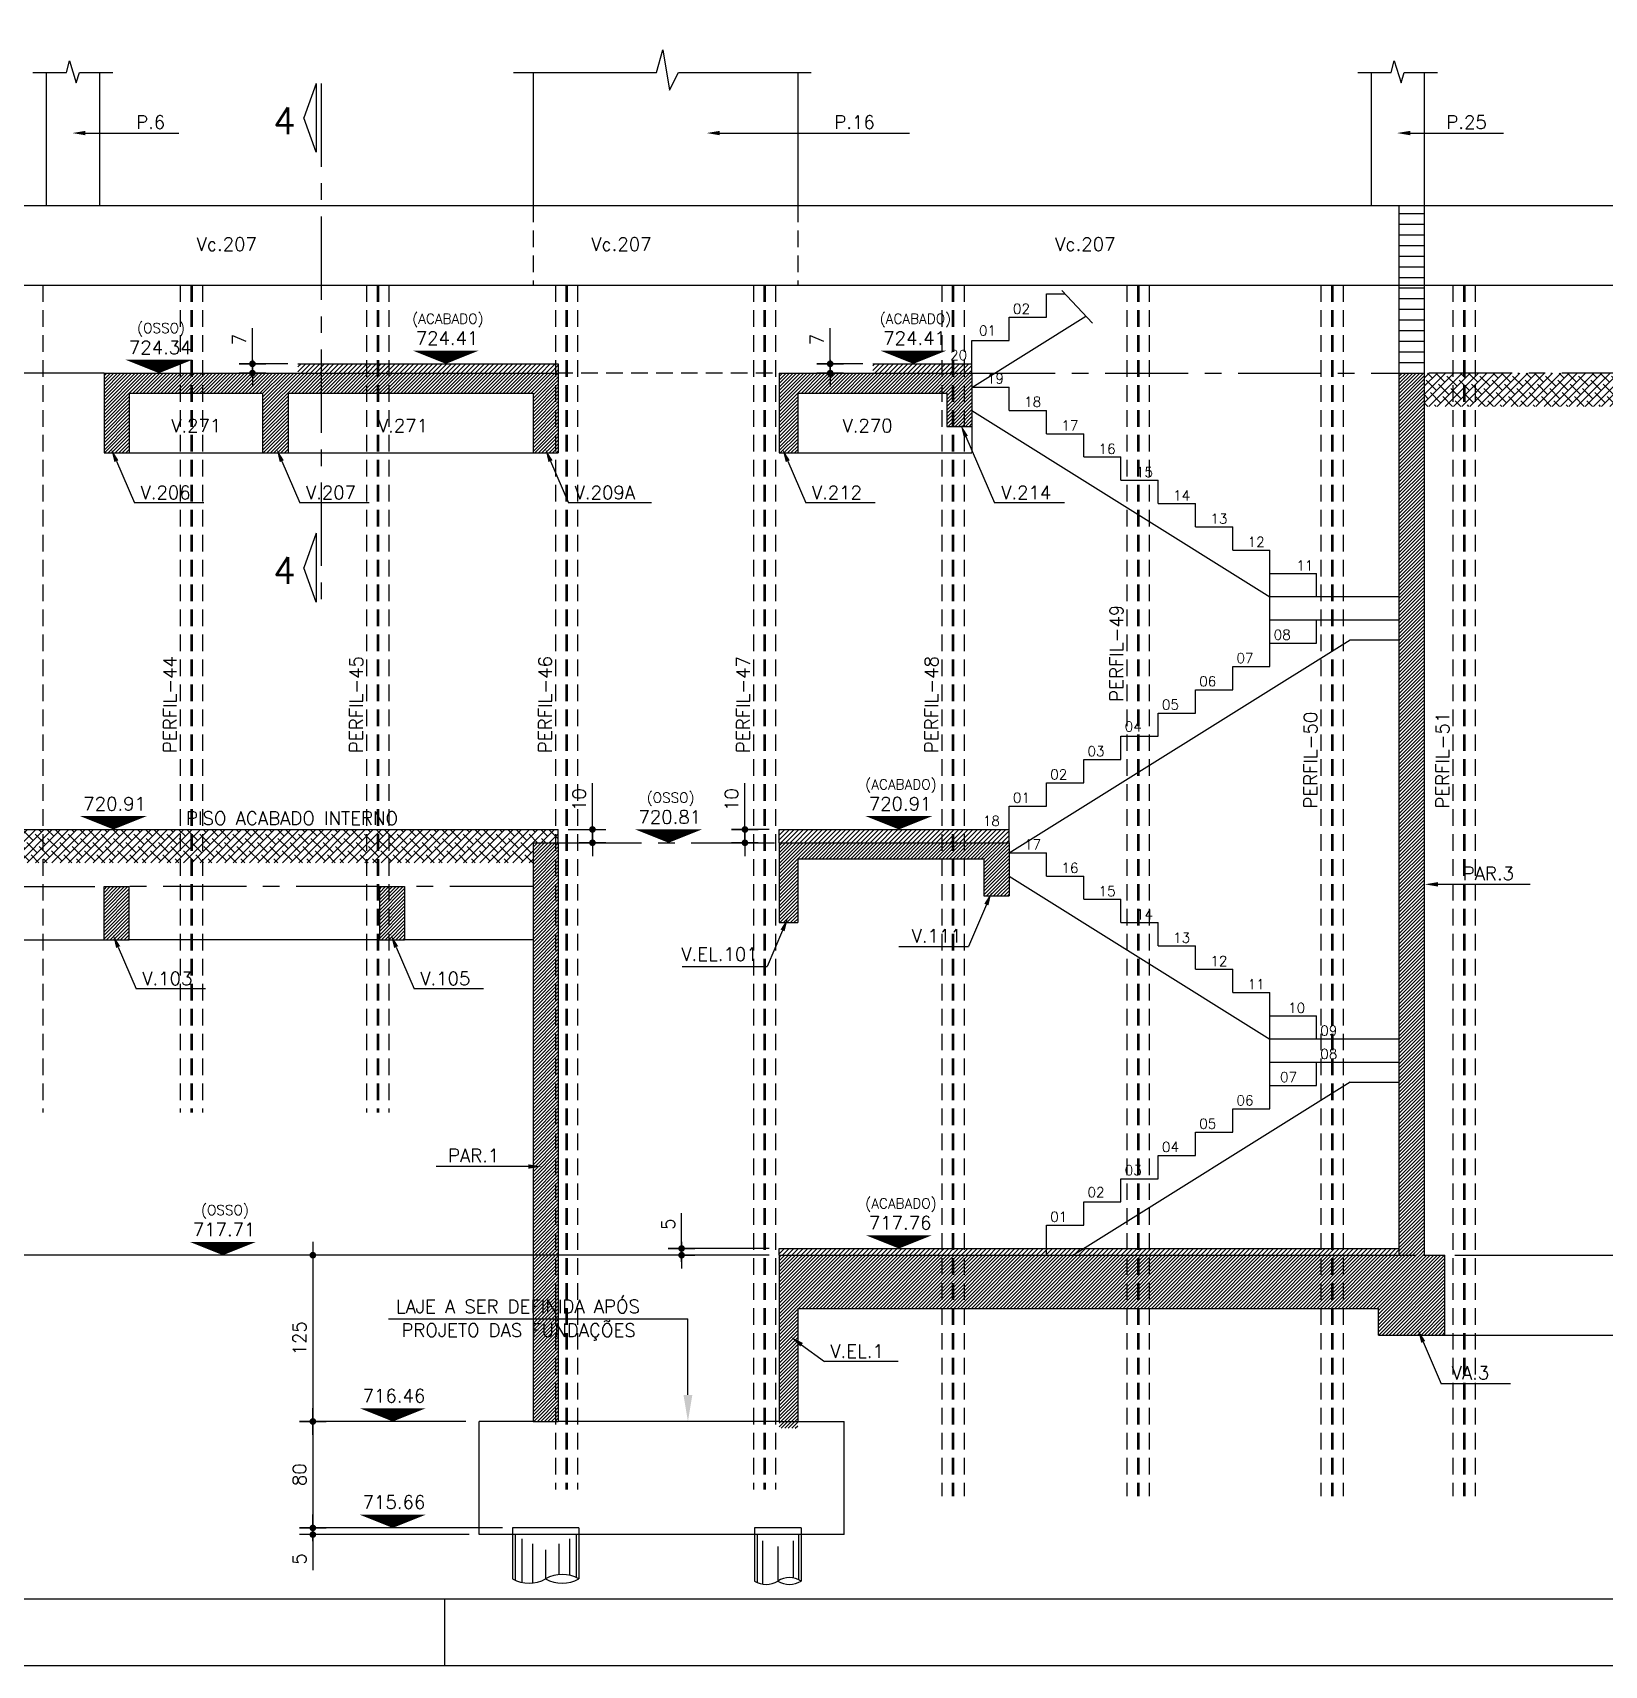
# Model space of a CAD drawing. Header units: inches. Extents: x 0 to 5940, y 0 to 4205.
# Drawn here: x 1005 to 2187, y 0 to 1227 of the extents above; entities that cross this region are included whole.
import ezdxf
from ezdxf.enums import TextEntityAlignment as Align

# ---------------------------------------------------------------- set-up
doc = ezdxf.new("R2010")
doc.units = ezdxf.units.IN
doc.header["$LTSCALE"] = 50
doc.header["$MEASUREMENT"] = 0
doc.linetypes.add('CENTER', pattern=[2, 1.25, -0.25, 0.25, -0.25])
doc.linetypes.add('HIDDEN', pattern=[0.375, 0.25, -0.125])
for name, color, linetype in [('ATERRO', 253, 'Continuous'), ('COTA', 6, 'Continuous'), ('FOLHA', 7, 'Continuous'), ('NIVEL', 3, 'Continuous'), ('TEXTO', 3, 'Continuous'), ('TEXTO_PERFIL', 4, 'Continuous'), ('VISTAS', 2, 'Continuous')]:
    doc.layers.add(name, color=color, linetype=linetype)
doc.styles.add('060CL', font='simplex.shx', dxfattribs={"height": 11.25})
doc.styles.add('ROMANS', font='romans.shx')
doc.dimstyles.new('COTA_50', dxfattribs={"dimscale": 5, "dimtxt": 2, "dimasz": 1, "dimexe": 2, "dimexo": 1.5, "dimgap": 1, "dimtad": 1, "dimzin": 12, "dimdsep": 46, "dimtxsty": 'ROMANS', "dimblk1": 'COTA', "dimblk2": 'COTA', "dimsah": 1, "dimcen": -4, "dimdle": 1.5, "dimclrd": 6, "dimclre": 6, "dimclrt": 3, "dimadec": 0, "dimazin": 0, "dimtfac": 1, "dimtofl": 0, "dimtmove": 0, "dimatfit": 3, "dimldrblk": 'COTA', "dimfxl": 1, "dimtolj": 1, "dimtzin": 12, "dimarcsym": 0})
pattern_1 = [(45, (-30538.57, 9385.9538), (-1.76776695, 1.76776695), [])]
pattern_2 = [(45, (0, -51.2271), (-1.3258252, 1.3258252), [])]
pattern_3 = [(45, (0, -51.227), (-1.767767, 1.767767), [])]

# ---------------------------------------------------------------- blocks, each defined once
blk = doc.blocks.new('COTA')
at = {"layer": 'COTA'}
for p, q in [((2, 0), (-2, 0)), ((0, -2), (0, 2))]:
    blk.add_line(p, q, dxfattribs=at)
at = {"layer": 'COTA', "const_width": 0.5}
blk.add_lwpolyline([(-0.25, 0, 1), (0.25, 0, 1)], format="xyb", close=True, dxfattribs=at)
blk = doc.blocks.new('*D101')
at = {"layer": 'COTA', "color": 6, "lineweight": -2, "transparency": 16777216}
for p, q in [((1170.3, 983.3), (1170.3, 1005)), ((1197, 978.3), (1160.3, 978.3)), ((1165.1, 971.3), (1160.3, 971.3)), ((1170.3, 966.3), (1170.3, 961.3))]:
    blk.add_line(p, q, dxfattribs=at)
at = {"layer": 'Defpoints', "color": 0, "transparency": 16777216}
for p in [(1170.3, 978.3), (1172.6, 971.3), (1204.5, 978.3)]:
    blk.add_point(p, dxfattribs=at)
at = {"layer": 'COTA', "color": 6, "lineweight": -2, "transparency": 16777216, "xscale": 5, "yscale": 5, "zscale": 5}
for p, rotation in [((1170.3, 978.3), 270), ((1170.3, 971.3), 90)]:
    blk.add_blockref('COTA', p, dxfattribs=dict(at, rotation=rotation))
at = {"layer": 'COTA', "color": 3, "transparency": 16777216, "insert": (1160.3, 996.6), "char_height": 10, "attachment_point": 5, "rotation": 90, "style": 'ROMANS'}
blk.add_mtext('\\A1;7', dxfattribs=at)
blk = doc.blocks.new('*D102')
at = {"layer": 'COTA', "color": 6, "lineweight": -2, "transparency": 16777216}
for p, q in [((1604.6, 983.3), (1604.6, 1005)), ((1629.1, 978.3), (1594.6, 978.3)), ((1608.4, 971.3), (1594.6, 971.3)), ((1604.6, 966.3), (1604.6, 961.3))]:
    blk.add_line(p, q, dxfattribs=at)
at = {"layer": 'Defpoints', "color": 0, "transparency": 16777216}
for p in [(1604.6, 978.3), (1615.9, 971.3), (1636.6, 978.3)]:
    blk.add_point(p, dxfattribs=at)
at = {"layer": 'COTA', "color": 6, "lineweight": -2, "transparency": 16777216, "xscale": 5, "yscale": 5, "zscale": 5}
for p, rotation in [((1604.6, 978.3), 270), ((1604.6, 971.3), 90)]:
    blk.add_blockref('COTA', p, dxfattribs=dict(at, rotation=rotation))
at = {"layer": 'COTA', "color": 3, "transparency": 16777216, "insert": (1594.6, 996.6), "char_height": 10, "attachment_point": 5, "rotation": 90, "style": 'ROMANS'}
blk.add_mtext('\\A1;7', dxfattribs=at)
blk = doc.blocks.new('*D129')
at = {"layer": 'COTA', "color": 6, "lineweight": -2, "transparency": 16777216}
for p, q in [((1425.9, 633.3), (1425.9, 663.1)), ((1407.7, 628.3), (1435.9, 628.3)), ((1429.9, 618.3), (1435.9, 618.3)), ((1425.9, 613.3), (1425.9, 608.3))]:
    blk.add_line(p, q, dxfattribs=at)
at = {"layer": 'Defpoints', "color": 0, "transparency": 16777216}
for p in [(1400.2, 628.3), (1425.9, 628.3), (1422.4, 618.3)]:
    blk.add_point(p, dxfattribs=at)
at = {"layer": 'COTA', "color": 6, "lineweight": -2, "transparency": 16777216, "xscale": 5, "yscale": 5, "zscale": 5}
for p, rotation in [((1425.9, 628.3), 270), ((1425.9, 618.3), 90)]:
    blk.add_blockref('COTA', p, dxfattribs=dict(at, rotation=rotation))
at = {"layer": 'COTA', "color": 3, "transparency": 16777216, "insert": (1415.9, 650.7), "char_height": 10, "attachment_point": 5, "rotation": 90, "style": 'ROMANS'}
blk.add_mtext('\\A1;10', dxfattribs=at)
blk = doc.blocks.new('*D130')
at = {"layer": 'COTA', "color": 6, "lineweight": -2, "transparency": 16777216}
for p, q in [((1540.5, 633.3), (1540.5, 663.1)), ((1558.7, 628.3), (1530.5, 628.3)), ((1536.5, 618.3), (1530.5, 618.3)), ((1540.5, 613.3), (1540.5, 608.3))]:
    blk.add_line(p, q, dxfattribs=at)
at = {"layer": 'Defpoints', "color": 0, "transparency": 16777216}
for p in [(1540.5, 628.3), (1566.2, 628.3), (1544, 618.3)]:
    blk.add_point(p, dxfattribs=at)
at = {"layer": 'COTA', "color": 6, "lineweight": -2, "transparency": 16777216, "xscale": 5, "yscale": 5, "zscale": 5}
for p, rotation in [((1540.5, 628.3), 270), ((1540.5, 618.3), 90)]:
    blk.add_blockref('COTA', p, dxfattribs=dict(at, rotation=rotation))
at = {"layer": 'COTA', "color": 3, "transparency": 16777216, "insert": (1530.5, 650.7), "char_height": 10, "attachment_point": 5, "rotation": 90, "style": 'ROMANS'}
blk.add_mtext('\\A1;10', dxfattribs=at)
blk = doc.blocks.new('*D133')
at = {"layer": 'COTA', "color": 6, "lineweight": -2, "transparency": 16777216}
for p, q in [((881.8, 585.3), (607.5, 585.3)), ((617.5, 580.3), (617.5, 313.3)), ((1558.7, 308.3), (607.5, 308.3))]:
    blk.add_line(p, q, dxfattribs=at)
at = {"layer": 'Defpoints', "color": 0, "transparency": 16777216}
for p in [(889.3, 585.3), (617.5, 308.3), (1566.2, 308.3)]:
    blk.add_point(p, dxfattribs=at)
at = {"layer": 'COTA', "color": 6, "lineweight": -2, "transparency": 16777216, "xscale": 5, "yscale": 5, "zscale": 5}
for p, rotation in [((617.5, 585.3), 90), ((617.5, 308.3), 270)]:
    blk.add_blockref('COTA', p, dxfattribs=dict(at, rotation=rotation))
at = {"layer": 'COTA', "color": 3, "transparency": 16777216, "insert": (607.5, 446.8), "char_height": 10, "attachment_point": 5, "rotation": 90, "style": 'ROMANS'}
blk.add_mtext('\\A1;277', dxfattribs=at)
blk = doc.blocks.new('*D135')
at = {"layer": 'COTA', "color": 6, "lineweight": -2, "transparency": 16777216}
for p, q in [((1492.9, 318.3), (1492.9, 340)), ((1558.7, 313.3), (1482.9, 313.3)), ((1490.5, 308.3), (1502.9, 308.3)), ((1492.9, 303.3), (1492.9, 298.3))]:
    blk.add_line(p, q, dxfattribs=at)
at = {"layer": 'Defpoints', "color": 0, "transparency": 16777216}
for p in [(1483, 308.3), (1492.9, 313.3), (1566.2, 313.3)]:
    blk.add_point(p, dxfattribs=at)
at = {"layer": 'COTA', "color": 6, "lineweight": -2, "transparency": 16777216, "xscale": 5, "yscale": 5, "zscale": 5}
for p, rotation in [((1492.9, 313.3), 270), ((1492.9, 308.3), 90)]:
    blk.add_blockref('COTA', p, dxfattribs=dict(at, rotation=rotation))
at = {"layer": 'COTA', "color": 3, "transparency": 16777216, "insert": (1482.9, 331.6), "char_height": 10, "attachment_point": 5, "rotation": 90, "style": 'ROMANS'}
blk.add_mtext('\\A1;5', dxfattribs=at)
blk = doc.blocks.new('*D136')
at = {"layer": 'COTA', "color": 6, "lineweight": -2}
for p, q in [((1275.3, 308.3), (1205.7, 308.3)), ((1215.7, 303.3), (1215.7, 188.3)), ((1330.6, 183.3), (1205.7, 183.3))]:
    blk.add_line(p, q, dxfattribs=at)
at = {"layer": 'Defpoints', "color": 0}
for p in [(1282.8, 308.3), (1215.7, 183.3), (1338.1, 183.3)]:
    blk.add_point(p, dxfattribs=at)
at = {"layer": 'COTA', "color": 6, "lineweight": -2, "xscale": 5, "yscale": 5, "zscale": 5}
for p, rotation in [((1215.7, 308.3), 90), ((1215.7, 183.3), 270)]:
    blk.add_blockref('COTA', p, dxfattribs=dict(at, rotation=rotation))
at = {"layer": 'COTA', "color": 3, "insert": (1205.7, 245.8), "char_height": 10, "attachment_point": 5, "rotation": 90, "style": 'ROMANS'}
blk.add_mtext('\\A1;125', dxfattribs=at)
blk = doc.blocks.new('*D146')
at = {"layer": 'COTA', "color": 6, "lineweight": -2}
for p, q in [((1221.9, 183.3), (1205.7, 183.3)), ((1215.7, 178.3), (1215.7, 108.3)), ((1358.2, 103.3), (1205.7, 103.3))]:
    blk.add_line(p, q, dxfattribs=at)
at = {"layer": 'Defpoints', "color": 0}
for p in [(1229.4, 183.3), (1215.7, 103.3), (1365.7, 103.3)]:
    blk.add_point(p, dxfattribs=at)
at = {"layer": 'COTA', "color": 6, "lineweight": -2, "xscale": 5, "yscale": 5, "zscale": 5}
for p, rotation in [((1215.7, 183.3), 90), ((1215.7, 103.3), 270)]:
    blk.add_blockref('COTA', p, dxfattribs=dict(at, rotation=rotation))
at = {"layer": 'COTA', "color": 3, "insert": (1205.7, 143.3), "char_height": 10, "attachment_point": 5, "rotation": 90, "style": 'ROMANS'}
blk.add_mtext('\\A1;80', dxfattribs=at)
blk = doc.blocks.new('*D147')
at = {"layer": 'COTA', "color": 6, "lineweight": -2}
for p, q in [((1215.7, 108.3), (1215.7, 113.3)), ((1358.2, 103.3), (1205.7, 103.3)), ((1333.2, 98.3), (1205.7, 98.3)), ((1215.7, 93.3), (1215.7, 71.6))]:
    blk.add_line(p, q, dxfattribs=at)
at = {"layer": 'Defpoints', "color": 0}
for p in [(1215.7, 98.3), (1340.7, 98.3), (1365.7, 103.3)]:
    blk.add_point(p, dxfattribs=at)
at = {"layer": 'COTA', "color": 6, "lineweight": -2, "xscale": 5, "yscale": 5, "zscale": 5}
for p, rotation in [((1215.7, 103.3), 270), ((1215.7, 98.3), 90)]:
    blk.add_blockref('COTA', p, dxfattribs=dict(at, rotation=rotation))
at = {"layer": 'COTA', "color": 3, "insert": (1205.7, 80), "char_height": 10, "attachment_point": 5, "rotation": 90, "style": 'ROMANS'}
blk.add_mtext('\\A1;5', dxfattribs=at)
blk = doc.blocks.new('*D148')
at = {"layer": 'COTA', "color": 6, "lineweight": -2, "transparency": 16777216}
for p, q in [((2297.4, 585.3), (2275.9, 585.3)), ((2285.9, 580.3), (2285.9, 313.3)), ((2074.2, 308.3), (2295.9, 308.3))]:
    blk.add_line(p, q, dxfattribs=at)
at = {"layer": 'Defpoints', "color": 0, "transparency": 16777216}
for p in [(2304.9, 585.3), (2066.7, 308.3), (2285.9, 308.3)]:
    blk.add_point(p, dxfattribs=at)
at = {"layer": 'COTA', "color": 6, "lineweight": -2, "transparency": 16777216, "xscale": 5, "yscale": 5, "zscale": 5}
for p, rotation in [((2285.9, 585.3), 90), ((2285.9, 308.3), 270)]:
    blk.add_blockref('COTA', p, dxfattribs=dict(at, rotation=rotation))
at = {"layer": 'COTA', "color": 3, "transparency": 16777216, "insert": (2275.9, 446.8), "char_height": 10, "attachment_point": 5, "rotation": 90, "style": 'ROMANS'}
blk.add_mtext('\\A1;277', dxfattribs=at)

msp = doc.modelspace()

# ---------------------------------------------------------------- hatches: boundary and pattern name
at = {"layer": 'ATERRO'}
h = msp.add_hatch(dxfattribs=at)
h.set_pattern_fill('ANSI38', color=256, scale=35)
h.set_pattern_definition([(45, (-2437.6536, 4775.7864), (-3.0935922, 3.0935922), []), (135, (-2437.6536, 4775.7864), (-9.2807765, 3.0935922), [10.9375, -6.5625])])
h.paths.add_polyline_path([(2517.208, 971.309), (2051.208, 971.309), (2051.208, 946.309), (2517.208, 946.309)])
h = msp.add_hatch(dxfattribs=at)
h.set_pattern_fill('ANSI38', color=256, scale=35)
h.set_pattern_definition([(45, (0, -51.227), (-3.093592, 3.093592), []), (135, (0, -51.227), (-9.280777, 3.093592), [10.9375, -6.5625])])
h.paths.add_polyline_path([(1381.208, 618.309), (1400.208, 618.309), (1400.208, 628.309), (889.308, 628.309), (889.308, 603.309), (1381.208, 603.309)])
at = {"layer": 'VISTAS'}
h = msp.add_hatch(dxfattribs=at)
h.set_pattern_fill('ANSI31', color=252, scale=15)
h.set_pattern_definition([(45, (-2437.6536, 4841.7864), (-1.3258252, 1.3258252), [])])
h.paths.add_polyline_path([(1400.208, 971.309), (1058.708, 971.309), (1058.708, 911.309), (1077.708, 911.309), (1077.708, 956.309), (1178.208, 956.309), (1178.208, 911.309), (1197.208, 911.309), (1197.208, 956.309), (1381.208, 956.309), (1381.208, 911.309), (1400.208, 911.309)])
h = msp.add_hatch(dxfattribs=at)
h.set_pattern_fill('ANSI31', color=253, scale=20)
h.set_pattern_definition(pattern_1)
h.paths.add_polyline_path([(1400.208, 978.309), (1204.478, 978.309), (1204.478, 971.309), (1400.208, 971.309)])
h = msp.add_hatch(dxfattribs=at)
h.set_pattern_fill('ANSI31', color=252, scale=15)
h.set_pattern_definition(pattern_2)
h.paths.add_polyline_path([(1566.208, 911.309), (1580.208, 911.309), (1580.208, 956.309), (1692.208, 956.309), (1692.208, 931.309), (1711.208, 931.309), (1711.208, 971.309), (1566.208, 971.309)])
h = msp.add_hatch(dxfattribs=at)
h.set_pattern_fill('ANSI31', color=253, scale=20)
h.set_pattern_definition(pattern_1)
h.paths.add_polyline_path([(1711.208, 978.309), (1636.599, 978.309), (1636.599, 971.309), (1711.208, 971.309)])
h = msp.add_hatch(dxfattribs=at)
h.set_pattern_fill('ANSI31', color=252, scale=15)
h.paths.add_polyline_path([(2032.208, 971.309), (2051.208, 971.309), (2051.208, 308.309), (2032.208, 308.309)])
h = msp.add_hatch(dxfattribs=at)
h.set_pattern_fill('ANSI31', color=253, scale=20)
h.set_pattern_definition(pattern_3)
h.paths.add_polyline_path([(1572.708, 628.309), (1566.208, 628.309), (1566.208, 618.309), (1572.708, 618.309)])
h.paths.add_polyline_path([(1573.708, 628.309), (1572.708, 628.309), (1572.708, 618.309), (1573.708, 618.309)])
h.paths.add_polyline_path([(1581.563, 628.309), (1573.708, 628.309), (1573.708, 618.309), (1581.563, 618.309)])
h.paths.add_polyline_path([(1719.953, 628.309), (1581.563, 628.309), (1581.563, 618.309), (1719.953, 618.309)])
h.paths.add_polyline_path([(1727.808, 628.309), (1719.953, 628.309), (1719.953, 618.309), (1727.808, 618.309)])
h.paths.add_polyline_path([(1728.808, 628.309), (1727.808, 628.309), (1727.808, 618.309), (1728.808, 618.309)])
h.paths.add_polyline_path([(1736.663, 628.309), (1728.808, 628.309), (1728.808, 618.309), (1736.663, 618.309)])
h.paths.add_polyline_path([(1739.208, 628.309), (1736.663, 628.309), (1736.663, 618.309), (1739.208, 618.309)])
h = msp.add_hatch(dxfattribs=at)
h.set_pattern_fill('ANSI31', color=252, scale=15)
edge = h.paths.add_edge_path()
edge.add_line((1381.208, 183.309), (1400.208, 183.309))
edge.add_line((1400.208, 618.309), (1400.208, 183.309))
edge.add_line((1381.208, 618.309), (1400.208, 618.309))
edge.add_line((1381.208, 618.309), (1381.208, 183.309))
h = msp.add_hatch(dxfattribs=at)
h.set_pattern_fill('ANSI31', color=252, scale=15)
h.set_pattern_definition(pattern_2)
h.paths.add_polyline_path([(1739.208, 618.309), (1566.208, 618.309), (1566.208, 558.309), (1580.208, 558.309), (1580.208, 606.309), (1720.208, 606.309), (1720.208, 578.309), (1739.208, 578.309)])
h = msp.add_hatch(dxfattribs=at)
h.set_pattern_fill('ANSI31', color=252, scale=15)
h.set_pattern_definition(pattern_2)
h.paths.add_polyline_path([(1058.708, 545.309), (1077.708, 545.309), (1077.708, 585.309), (1058.708, 585.309)])
h = msp.add_hatch(dxfattribs=at)
h.set_pattern_fill('ANSI31', color=252, scale=15)
h.set_pattern_definition(pattern_2)
h.paths.add_polyline_path([(1265.708, 545.309), (1284.708, 545.309), (1284.708, 585.309), (1265.708, 585.309)])
h = msp.add_hatch(dxfattribs=at)
h.set_pattern_fill('ANSI31', color=253, scale=20)
h.set_pattern_definition(pattern_3)
h.paths.add_polyline_path([(1572.708, 313.309), (1566.208, 313.309), (1566.208, 308.309), (1572.708, 308.309)])
h.paths.add_polyline_path([(1573.708, 313.309), (1572.708, 313.309), (1572.708, 308.309), (1573.708, 308.309)])
h.paths.add_polyline_path([(1581.563, 313.309), (1573.708, 313.309), (1573.708, 308.309), (1581.563, 308.309)])
h.paths.add_polyline_path([(1719.953, 313.309), (1581.563, 313.309), (1581.563, 308.309), (1719.953, 308.309)])
h.paths.add_polyline_path([(1727.808, 313.309), (1719.953, 313.309), (1719.953, 308.309), (1727.808, 308.309)])
h.paths.add_polyline_path([(1728.808, 313.309), (1727.808, 313.309), (1727.808, 308.309), (1728.808, 308.309)])
h.paths.add_polyline_path([(1736.663, 313.309), (1728.808, 313.309), (1728.808, 308.309), (1736.663, 308.309)])
h.paths.add_polyline_path([(2032.208, 313.309), (1736.663, 313.309), (1736.663, 308.309), (2032.208, 308.309)])
h = msp.add_hatch(dxfattribs=at)
h.set_pattern_fill('ANSI31', color=252, scale=15)
h.paths.add_polyline_path([(1566.208, 178.309), (1580.208, 178.309), (1580.208, 268.309), (2016.708, 268.309), (2016.708, 248.309), (2066.708, 248.309), (2066.708, 308.309), (2051.208, 308.309), (2032.208, 308.309), (1566.208, 308.309)])

# ---------------------------------------------------------------- linework, layer by layer
at = {"layer": 'COTA', "linetype": 'CENTER'}
for p, q in [((1058.708, 971.309), (889.308, 971.309)), ((1711.208, 971.309), (2032.208, 971.309)), ((2517.208, 971.309), (2051.208, 971.309)), ((1400.208, 618.309), (1566.208, 618.309)), ((889.308, 585.309), (1058.708, 585.309)), ((1265.708, 585.309), (1077.708, 585.309)), ((1381.208, 585.309), (1284.708, 585.309))]:
    msp.add_line(p, q, dxfattribs=at)
at = {"layer": 'FOLHA', "color": 1}
msp.add_line((125, 50), (5895, 50), dxfattribs=at)
at = {"layer": 'FOLHA'}
msp.add_line((1315, 0), (1315, 50), dxfattribs=at)
msp.add_lwpolyline([(0, 4205), (0, 0), (5940, 0), (5940, 4205)], close=True, dxfattribs=at)
at = {"layer": 'NIVEL', "color": 1}
for points in [[(1315.689, 978.309, 0, 50, 0), (1315.689, 988.309, 50, 50, 0)], [(1667.15, 978.309, 0, 50, 0), (1667.15, 988.309, 50, 50, 0)], [(1100.067, 971.309, 0, 50, 0), (1100.067, 981.309, 50, 50, 0)], [(1065.783, 628.309, 0, 50, 0), (1065.783, 638.309, 50, 50, 0)], [(1656.285, 628.309, 0, 50, 0), (1656.285, 638.309, 50, 50, 0)], [(1483.123, 618.309, 0, 50, 0), (1483.123, 628.309, 50, 50, 0)], [(1656.285, 313.309, 0, 50, 0), (1656.285, 323.309, 50, 50, 0)], [(1148.073, 308.309, 0, 50, 0), (1148.073, 318.309, 50, 50, 0)], [(1275.81, 183.309, 0, 50, 0), (1275.81, 193.309, 50, 50, 0)], [(1275.81, 103.309, 0, 50, 0), (1275.81, 113.309, 50, 50, 0)]]:
    msp.add_lwpolyline(points, format="xyseb", dxfattribs=at)
at = {"layer": 'TEXTO', "color": 4}
for p, q in [((1218.243, 1188.995), (1208.991, 1163.139)), ((1218.243, 1188.995), (1218.243, 1137.282)), ((1218.243, 1137.282), (1208.991, 1163.139)), ((1218.243, 850.932), (1208.991, 825.076)), ((1218.243, 850.932), (1218.243, 799.219)), ((1218.243, 799.219), (1208.991, 825.076))]:
    msp.add_line(p, q, dxfattribs=at)
at = {"layer": 'TEXTO', "color": 4, "linetype": 'CENTER'}
msp.add_line((1221.84, 1188.995), (1221.84, 799.219), dxfattribs=at)
at = {"layer": 'TEXTO', "color": 8}
for p, q in [((1044.767, 1151.769), (1114.917, 1151.769)), ((1521.64, 1151.769), (1664.119, 1151.769)), ((2040.667, 1151.769), (2110.817, 1151.769)), ((1706.62, 923.573), (1728.012, 873.705)), ((1068.041, 905.128), (1081.52, 873.705)), ((1192.368, 905.128), (1205.848, 873.705)), ((1394.4, 905.128), (1407.879, 873.705)), ((1572.711, 905.128), (1586.191, 873.705)), ((1133.778, 873.705), (1081.52, 873.705)), ((1258.106, 873.705), (1205.848, 873.705)), ((1470.297, 873.705), (1407.879, 873.705)), ((1638.449, 873.705), (1586.191, 873.705)), ((1780.771, 873.705), (1728.012, 873.705)), ((2061.578, 587.061), (2130.823, 587.061)), ((1722, 571.866), (1708.521, 540.443)), ((1568.823, 552.433), (1557.133, 525.182)), ((1656.263, 540.443), (1708.521, 540.443)), ((1069.371, 539.915), (1082.85, 508.492)), ((1278.348, 539.915), (1291.827, 508.492)), ((1493.371, 525.182), (1557.133, 525.182)), ((1135.109, 508.492), (1082.85, 508.492)), ((1344.085, 508.492), (1291.827, 508.492)), ((1377.604, 374.955), (1308.494, 374.955)), ((1272.666, 260.451), (1497.666, 260.451)), ((1497.666, 203.309), (1497.666, 260.451)), ((1583.102, 240.949), (1600.364, 228.368)), ((2050.415, 243.119), (2063.895, 211.696)), ((1655.607, 228.368), (1600.364, 228.368)), ((2116.153, 211.696), (2063.895, 211.696))]:
    msp.add_line(p, q, dxfattribs=at)
for points in [[(1044.767, 1150.102), (1044.767, 1153.436), (1034.767, 1151.769)], [(1521.64, 1150.102), (1521.64, 1153.436), (1511.64, 1151.769)], [(2040.667, 1150.102), (2040.667, 1153.436), (2030.667, 1151.769)], [(1708.152, 924.23), (1705.088, 922.916), (1702.678, 932.764)], [(1069.573, 905.785), (1066.509, 904.471), (1064.099, 914.318)], [(1193.9, 905.785), (1190.836, 904.471), (1188.426, 914.318)], [(1395.932, 905.785), (1392.868, 904.471), (1390.458, 914.318)], [(1574.243, 905.785), (1571.179, 904.471), (1568.769, 914.318)], [(1720.468, 572.523), (1723.532, 571.209), (1725.942, 581.056)], [(2061.578, 585.394), (2061.578, 588.728), (2051.578, 587.061)], [(1567.291, 553.09), (1570.354, 551.776), (1572.765, 561.623)], [(1070.903, 540.572), (1067.839, 539.258), (1065.429, 549.105)], [(1279.879, 540.572), (1276.816, 539.258), (1274.405, 549.105)], [(1377.604, 373.288), (1377.604, 376.622), (1387.604, 374.955)], [(1584.083, 242.296), (1582.12, 239.602), (1575.02, 246.839)], [(2051.947, 243.776), (2048.884, 242.462), (2046.473, 252.31)], [(1494.333, 203.309), (1501, 203.309), (1497.666, 183.309)]]:
    msp.add_solid(points, dxfattribs=at)
at = {"layer": 'VISTAS', "color": 8}
for p, q in [((1030.461, 1197.309), (1032.801, 1206.004)), ((1032.801, 1206.004), (1037.842, 1189.496)), ((1473.929, 1197.309), (1478.716, 1214.317)), ((1478.716, 1214.317), (1483.757, 1184.117)), ((2026.361, 1197.309), (2028.701, 1206.004)), ((2028.701, 1206.004), (2033.742, 1189.496)), ((1005.306, 1197.309), (1030.461, 1197.309)), ((1037.842, 1189.496), (1040.211, 1197.309)), ((1040.211, 1197.309), (1065.308, 1197.309)), ((1366.542, 1197.309), (1473.929, 1197.309)), ((1483.757, 1184.117), (1490.532, 1197.309)), ((1490.532, 1197.309), (1590.208, 1197.309)), ((2001.206, 1197.309), (2026.361, 1197.309)), ((2033.742, 1189.496), (2036.111, 1197.309)), ((2036.111, 1197.309), (2061.208, 1197.309)), ((1365.708, 103.309), (1365.708, 65.041)), ((1415.708, 103.309), (1365.708, 103.309)), ((1367.708, 98.309), (1367.708, 64.012)), ((1413.708, 98.309), (1413.708, 66.069)), ((1415.708, 103.309), (1415.708, 65.041)), ((1582.708, 103.309), (1547.708, 103.309)), ((1547.708, 103.309), (1547.708, 63.373)), ((1549.708, 98.309), (1549.708, 62.278)), ((1580.708, 98.309), (1580.708, 64.468)), ((1582.708, 103.309), (1582.708, 63.373)), ((1372.708, 95.007), (1372.708, 62.327)), ((1380.708, 91.293), (1380.708, 61.843)), ((1390.708, 86.753), (1390.708, 65.041)), ((1400.708, 91.293), (1400.708, 68.238)), ((1408.708, 95.007), (1408.708, 67.754)), ((1553.708, 93.632), (1553.708, 61.039)), ((1565.208, 89.401), (1565.208, 63.373)), ((1576.708, 93.632), (1576.708, 65.707))]:
    msp.add_line(p, q, dxfattribs=at)
at = {"layer": 'VISTAS'}
for p, q in [((1015.208, 1197.309), (1015.208, 1097.309)), ((1055.308, 1197.309), (1055.308, 1097.309)), ((1381.208, 1197.309), (1381.208, 1097.309)), ((1580.208, 1197.309), (1580.208, 1097.309)), ((2011.208, 1197.309), (2011.208, 1097.309)), ((2051.208, 1197.309), (2051.208, 1097.309)), ((889.308, 1097.309), (3577.708, 1097.309)), ((889.308, 1037.309), (3577.708, 1037.309)), ((1711.208, 931.309), (1711.208, 911.309)), ((1077.708, 911.309), (1178.208, 911.309)), ((1197.208, 911.309), (1381.208, 911.309)), ((1580.208, 911.309), (1711.208, 911.309)), ((889.308, 628.309), (1400.208, 628.309)), ((1400.208, 618.309), (1400.208, 628.309)), ((889.308, 545.309), (1058.708, 545.309)), ((1265.708, 545.309), (1077.708, 545.309)), ((1381.208, 545.309), (1284.708, 545.309)), ((2066.708, 248.309), (2501.708, 248.309)), ((1381.208, 183.309), (1340.708, 183.309)), ((1340.708, 98.309), (1340.708, 183.309)), ((1566.208, 183.309), (1400.208, 183.309)), ((1580.208, 183.309), (1615.208, 183.309)), ((1615.208, 98.309), (1615.208, 183.309)), ((1615.208, 98.309), (1340.708, 98.309))]:
    msp.add_line(p, q, dxfattribs=at)
at = {"layer": 'VISTAS', "linetype": 'HIDDEN'}
for p, q in [((1381.208, 1097.309), (1381.208, 1037.309)), ((1580.208, 1097.309), (1580.208, 1037.309))]:
    msp.add_line(p, q, dxfattribs=at)
at = {"layer": 'VISTAS', "color": 8, "linetype": 'Continuous'}
for p, q in [((2032.208, 1097.309), (2032.208, 971.309)), ((2051.208, 1097.309), (2051.208, 971.309)), ((2032.208, 1091.309), (2051.208, 1091.309)), ((2032.208, 1083.309), (2051.208, 1083.309)), ((2032.208, 1075.309), (2051.208, 1075.309)), ((2032.208, 1067.309), (2051.208, 1067.309)), ((2032.208, 1059.309), (2051.208, 1059.309)), ((2032.208, 1051.309), (2051.208, 1051.309)), ((2032.208, 1043.309), (2051.208, 1043.309)), ((2032.208, 1035.309), (2051.208, 1035.309)), ((2032.208, 1027.309), (2051.208, 1027.309)), ((2032.208, 1019.309), (2051.208, 1019.309)), ((2032.208, 1011.309), (2051.208, 1011.309)), ((2032.208, 1003.309), (2051.208, 1003.309)), ((2032.208, 995.309), (2051.208, 995.309)), ((2032.208, 987.309), (2051.208, 987.309)), ((2032.208, 979.309), (2051.208, 979.309))]:
    msp.add_line(p, q, dxfattribs=at)
at = {"layer": 'VISTAS', "color": 8, "linetype": 'HIDDEN'}
for p, q in [((1012.663, 1037.309), (1012.663, 415.467)), ((1116.046, 1037.309), (1116.046, 415.467)), ((1123.901, 1037.309), (1123.901, 415.467)), ((1124.901, 1037.309), (1124.901, 415.467)), ((1132.757, 1037.309), (1132.757, 415.467)), ((1256.11, 1037.309), (1256.11, 415.467)), ((1263.965, 1037.309), (1263.965, 415.467)), ((1264.965, 1037.309), (1264.965, 415.467)), ((1272.82, 1037.309), (1272.82, 415.467)), ((1398.039, 1037.309), (1398.039, 132.156)), ((1405.894, 1037.309), (1405.894, 132.156)), ((1406.894, 1037.309), (1406.894, 132.156)), ((1414.749, 1037.309), (1414.749, 132.156)), ((1546.838, 1037.309), (1546.838, 132.156)), ((1554.693, 1037.309), (1554.693, 132.156)), ((1555.693, 1037.309), (1555.693, 132.156)), ((1563.548, 1037.309), (1563.548, 132.156)), ((1688.519, 1037.309), (1688.519, 127.156)), ((1696.374, 1037.309), (1696.374, 127.156)), ((1697.374, 1037.309), (1697.374, 127.156)), ((1705.23, 1037.309), (1705.23, 127.156)), ((1827.656, 1037.309), (1827.656, 127.156)), ((1835.511, 1037.309), (1835.511, 127.156)), ((1836.511, 1037.309), (1836.511, 127.156)), ((1844.366, 1037.309), (1844.366, 127.156)), ((1973.526, 1037.309), (1973.526, 127.156)), ((1981.381, 1037.309), (1981.381, 127.156)), ((1982.381, 1037.309), (1982.381, 127.156)), ((1990.237, 1037.309), (1990.237, 127.156)), ((2072.746, 1037.309), (2072.746, 127.156)), ((2080.602, 1037.309), (2080.602, 127.156)), ((2081.602, 1037.309), (2081.602, 127.156)), ((2089.457, 1037.309), (2089.457, 127.156)), ((1561.208, 971.309), (1400.208, 971.309))]:
    msp.add_line(p, q, dxfattribs=at)
at = {"layer": 'VISTAS', "color": 253}
for p, q in [((1778.781, 1033.361), (1801.794, 1008.99)), ((1767.208, 1030.809), (1781.191, 1030.809)), ((1767.208, 1013.309), (1767.208, 1030.809)), ((1711.208, 960.62), (1796.897, 1014.176)), ((1739.208, 1013.309), (1767.208, 1013.309)), ((1739.208, 995.809), (1739.208, 1013.309)), ((1711.208, 995.809), (1739.208, 995.809)), ((1711.208, 978.309), (1711.208, 995.809)), ((1204.478, 978.309), (1400.208, 978.309)), ((1400.208, 978.309), (1400.208, 971.309)), ((1636.599, 978.309), (1711.208, 978.309)), ((1711.208, 971.309), (1711.208, 978.309)), ((1711.208, 960.809), (1739.208, 960.809)), ((1739.208, 943.309), (1739.208, 960.809)), ((1711.208, 943.12), (1935.208, 803.12)), ((1739.208, 943.309), (1767.208, 943.309)), ((1767.208, 925.809), (1767.208, 943.309)), ((1767.208, 925.809), (1795.208, 925.809)), ((1795.208, 908.309), (1795.208, 925.809)), ((1795.208, 908.309), (1823.208, 908.309)), ((1823.208, 890.809), (1823.208, 908.309)), ((1823.208, 890.809), (1851.208, 890.809)), ((1851.208, 873.309), (1851.208, 890.809)), ((1851.208, 873.309), (1879.208, 873.309)), ((1879.208, 855.809), (1879.208, 873.309)), ((1879.208, 855.809), (1907.208, 855.809)), ((1907.208, 838.309), (1907.208, 855.809)), ((1907.208, 838.309), (1935.208, 838.309)), ((1935.208, 750.809), (1935.208, 838.309)), ((1935.208, 820.809), (1970.208, 820.809)), ((1970.208, 803.309), (1970.208, 820.809)), ((1935.208, 803.309), (2032.208, 803.309)), ((1935.208, 785.809), (2032.208, 785.809)), ((1970.208, 768.309), (1970.208, 785.809)), ((1739.208, 610.62), (1995.51, 770.809)), ((1935.208, 768.309), (1970.208, 768.309)), ((1995.51, 770.809), (2032.208, 770.809)), ((1907.208, 750.809), (1935.208, 750.809)), ((1907.208, 733.309), (1907.208, 750.809)), ((1879.208, 733.309), (1907.208, 733.309)), ((1879.208, 715.809), (1879.208, 733.309)), ((1851.208, 715.809), (1879.208, 715.809)), ((1851.208, 698.309), (1851.208, 715.809)), ((1823.208, 698.309), (1851.208, 698.309)), ((1823.208, 680.809), (1823.208, 698.309)), ((1795.208, 680.809), (1823.208, 680.809)), ((1795.208, 663.309), (1795.208, 680.809)), ((1767.208, 663.309), (1795.208, 663.309)), ((1767.208, 645.809), (1767.208, 663.309)), ((1739.208, 645.809), (1767.208, 645.809)), ((1739.208, 618.309), (1739.208, 645.809)), ((1566.208, 618.309), (1566.208, 628.309)), ((1566.208, 628.309), (1739.208, 628.309)), ((1739.208, 610.809), (1767.208, 610.809)), ((1767.208, 593.309), (1767.208, 610.809)), ((1739.208, 593.12), (1935.208, 470.62)), ((1767.208, 593.309), (1795.208, 593.309)), ((1795.208, 575.809), (1795.208, 593.309)), ((1795.208, 575.809), (1823.208, 575.809)), ((1823.208, 558.309), (1823.208, 575.809)), ((1823.208, 558.309), (1851.208, 558.309)), ((1851.208, 540.809), (1851.208, 558.309)), ((1851.208, 540.809), (1879.208, 540.809)), ((1879.208, 523.309), (1879.208, 540.809)), ((1879.208, 523.309), (1907.208, 523.309)), ((1907.208, 505.809), (1907.208, 523.309)), ((1907.208, 505.809), (1935.208, 505.809)), ((1935.208, 418.309), (1935.208, 505.809)), ((1935.208, 488.309), (1970.208, 488.309)), ((1970.208, 470.809), (1970.208, 488.309)), ((1935.208, 470.809), (2032.208, 470.809)), ((1935.208, 453.309), (2032.208, 453.309)), ((1970.208, 435.809), (1970.208, 453.309)), ((1995.51, 438.309), (1786.208, 307.495)), ((1935.208, 435.809), (1970.208, 435.809)), ((1995.51, 438.309), (2032.208, 438.309)), ((1907.208, 418.309), (1935.208, 418.309)), ((1907.208, 400.809), (1907.208, 418.309)), ((1879.208, 400.809), (1907.208, 400.809)), ((1879.208, 383.309), (1879.208, 400.809)), ((1851.208, 383.309), (1879.208, 383.309)), ((1851.208, 365.809), (1851.208, 383.309)), ((1823.208, 365.809), (1851.208, 365.809)), ((1823.208, 348.309), (1823.208, 365.809)), ((1795.208, 348.309), (1823.208, 348.309)), ((1795.208, 330.809), (1795.208, 348.309)), ((1767.208, 330.809), (1795.208, 330.809)), ((1767.208, 308.309), (1767.208, 330.809)), ((1566.208, 313.309), (2032.208, 313.309)), ((1566.208, 308.309), (1566.208, 313.309))]:
    msp.add_line(p, q, dxfattribs=at)
at = {"layer": 'VISTAS', "color": 1}
for p, q in [((1058.708, 971.309), (1058.708, 911.309)), ((1058.708, 971.309), (1400.208, 971.309)), ((1400.208, 971.309), (1400.208, 911.309)), ((1566.208, 971.309), (1711.208, 971.309)), ((1566.208, 971.309), (1566.208, 911.309)), ((1711.208, 971.309), (1711.208, 931.309)), ((2032.208, 971.309), (2032.208, 308.309)), ((2032.208, 971.309), (2051.208, 971.309)), ((2051.208, 971.309), (2051.208, 308.309)), ((1077.708, 956.309), (1077.708, 911.309)), ((1077.708, 956.309), (1178.208, 956.309)), ((1197.208, 956.309), (1381.208, 956.309)), ((1381.208, 956.309), (1381.208, 911.309)), ((1580.208, 956.309), (1580.208, 911.309)), ((1580.208, 956.309), (1692.208, 956.309)), ((1692.208, 956.309), (1692.208, 931.309)), ((1692.208, 931.309), (1711.208, 931.309)), ((1058.708, 911.309), (1077.708, 911.309)), ((1178.208, 911.309), (1197.208, 911.309)), ((1381.208, 911.309), (1400.208, 911.309)), ((1566.208, 911.309), (1580.208, 911.309)), ((1381.208, 618.309), (1400.208, 618.309)), ((1381.208, 618.309), (1381.208, 183.309)), ((1400.208, 618.309), (1400.208, 183.309)), ((1566.208, 618.309), (1739.208, 618.309)), ((1566.208, 618.309), (1566.208, 558.309)), ((1739.208, 618.309), (1739.208, 578.309)), ((1580.208, 606.309), (1580.208, 558.309)), ((1580.208, 606.309), (1720.208, 606.309)), ((1720.208, 606.309), (1720.208, 578.309)), ((1058.708, 545.309), (1058.708, 585.309)), ((1058.708, 585.309), (1077.708, 585.309)), ((1077.708, 545.309), (1077.708, 585.309)), ((1265.708, 585.309), (1265.708, 545.309)), ((1265.708, 585.309), (1284.708, 585.309)), ((1284.708, 585.309), (1284.708, 545.309)), ((1720.208, 578.309), (1739.208, 578.309)), ((1566.208, 558.309), (1580.208, 558.309)), ((1058.708, 545.309), (1077.708, 545.309)), ((1265.708, 545.309), (1284.708, 545.309)), ((1566.208, 308.309), (2032.208, 308.309)), ((1566.208, 308.309), (1566.208, 183.309)), ((2051.208, 308.309), (2066.708, 308.309)), ((2066.708, 248.309), (2066.708, 308.309)), ((1580.208, 268.309), (2016.708, 268.309)), ((1580.208, 268.309), (1580.208, 183.309)), ((2016.708, 248.309), (2016.708, 268.309)), ((2016.708, 248.309), (2066.708, 248.309)), ((1381.208, 183.309), (1400.208, 183.309)), ((1566.208, 183.309), (1580.208, 183.309))]:
    msp.add_line(p, q, dxfattribs=at)
at = {"layer": 'VISTAS', "color": 2, "linetype": 'HIDDEN'}
msp.add_line((2032.208, 308.309), (2051.208, 308.309), dxfattribs=at)
at = {"layer": 'VISTAS', "color": 1, "flags": 128}
for points in [[(1178.208, 911.309), (1178.208, 956.309)], [(1197.208, 956.309), (1197.208, 911.309)]]:
    msp.add_lwpolyline(points, dxfattribs=at)
at = {"layer": 'VISTAS', "color": 8}
for centre, radius, start, end in [((1378.208, 86.898), 25.179, 240.235008, 299.764992), ((1403.208, 43.183), 25.179, 60.235008, 119.764992), ((1403.208, 86.898), 25.179, 240.235008, 299.764992), ((1556.458, 76.985), 16.182, 237.266, 302.734), ((1573.958, 49.761), 16.182, 57.266, 122.734), ((1573.958, 76.985), 16.182, 237.266, 302.734)]:
    msp.add_arc(centre, radius, start, end, dxfattribs=at)

# ---------------------------------------------------------------- texts
at = {"layer": 'NIVEL', "color": 4, "style": 'ROMANS'}
for s, p in [('(OSSO)', (1101.6, 1001.466)), ('(ACABADO)', (1317.222, 1008.466)), ('(ACABADO)', (1668.684, 1008.466)), ('(ACABADO)', (1657.818, 658.466)), ('(OSSO)', (1484.656, 648.466)), ('(OSSO)', (1149.607, 338.466)), ('(ACABADO)', (1657.818, 343.466))]:
    msp.add_text(s, height=7.5, dxfattribs=at).set_placement(p, align=Align.CENTER)
at = {"layer": 'NIVEL', "color": 3, "style": 'ROMANS'}
for s, p in [('724.34', (1100.955, 985.662)), ('724.41', (1316.576, 992.662)), ('724.41', (1668.038, 992.662)), ('720.91', (1066.67, 642.662)), ('720.91', (1657.173, 642.662)), ('720.81', (1484.01, 632.662)), ('717.71', (1148.961, 322.662)), ('717.76', (1657.173, 327.662)), ('716.46', (1276.698, 197.662)), ('715.66', (1276.698, 117.662))]:
    msp.add_text(s, height=10, dxfattribs=at).set_placement(p, align=Align.CENTER)
at = {"layer": 'TEXTO', "color": 1, "style": 'ROMANS'}
for p in [(1185.781, 1150.985), (1185.781, 812.922)]:
    msp.add_text('4', height=20, dxfattribs=at).set_placement(p)
at = {"layer": 'TEXTO', "color": 3, "style": 'ROMANS'}
for s, p in [('P.6', (1082.831, 1154.942)), ('P.16', (1607.731, 1154.942)), ('P.25', (2067.781, 1154.942)), ('Vc.207', (1128.21, 1063.287)), ('Vc.207', (1424.896, 1063.287)), ('Vc.207', (1773.659, 1063.287)), ('V.271', (1109.17, 926.815)), ('V.271', (1264.579, 926.815)), ('V.270', (1613.841, 926.815)), ('V.206', (1086.124, 876.505)), ('V.207', (1210.451, 876.505)), ('V.209A', (1412.483, 876.505)), ('V.212', (1590.794, 876.505)), ('V.214', (1733.116, 876.505)), ('PISO ACABADO INTERNO', (1120.349, 631.689)), ('PAR.3', (2080.113, 590.235)), ('V.111', (1665.822, 543.243)), ('V.EL.101', (1492.681, 529.506)), ('V.103', (1087.454, 511.292)), ('V.105', (1296.431, 511.292)), ('PAR.1', (1317.284, 378.129)), ('V.EL.1', (1604.668, 231.167)), ('VA.3', (2071.779, 214.906))]:
    msp.add_text(s, height=10, dxfattribs=at).set_placement(p)
at = {"layer": 'TEXTO', "color": 4, "style": 'ROMANS'}
for s, p in [('02', (1741.997, 1015.892)), ('01', (1716.454, 999.569)), ('20', (1694.754, 981.146)), ('19', (1722.394, 963.53)), ('18', (1750.394, 946.03)), ('17', (1778.394, 928.17)), ('16', (1806.394, 910.67)), ('15', (1834.394, 893.17)), ('14', (1862.394, 875.67)), ('13', (1890.394, 858.17)), ('12', (1918.394, 840.67)), ('11', (1955.024, 822.94)), ('08', (1937.997, 770.892)), ('07', (1909.997, 753.392)), ('06', (1881.997, 735.892)), ('05', (1853.997, 718.392)), ('04', (1825.997, 701.892)), ('03', (1797.997, 683.392)), ('02', (1769.997, 665.892)), ('01', (1741.997, 648.392)), ('18', (1719.332, 630.981)), ('17', (1750.394, 613.17)), ('16', (1778.394, 595.67)), ('15', (1806.394, 578.17)), ('14', (1834.394, 560.67)), ('13', (1862.394, 543.17)), ('12', (1890.394, 525.67)), ('11', (1918.394, 508.17)), ('10', (1948.856, 490.44)), ('09', (1972.997, 473.392)), ('08', (1972.997, 455.892)), ('07', (1942.794, 438.392)), ('06', (1909.997, 420.892)), ('05', (1881.997, 403.392)), ('04', (1853.997, 385.892)), ('03', (1825.997, 368.392)), ('02', (1797.997, 351.892)), ('01', (1769.997, 333.392))]:
    msp.add_text(s, height=7.5, dxfattribs=at).set_placement(p)
at = {"layer": 'TEXTO', "style": 'ROMANS'}
for s, p in [('LAJE A SER DEFINIDA APÓS', (1278.133, 264.81)), ('PROJETO DAS FUNDAÇÕES', (1282.266, 246.916))]:
    msp.add_text(s, height=10, dxfattribs=at).set_placement(p)
at = {"layer": 'TEXTO_PERFIL', "color": 3, "style": '060CL'}
for s, p in [('PERFIL-49', (1824.921, 724.334)), ('PERFIL-44', (1113.311, 685.816)), ('PERFIL-45', (1253.375, 685.816)), ('PERFIL-46', (1395.304, 685.816)), ('PERFIL-47', (1544.103, 685.816)), ('PERFIL-48', (1685.784, 685.816)), ('PERFIL-50', (1970.791, 643.996)), ('PERFIL-51', (2070.011, 643.996))]:
    msp.add_text(s, height=10, rotation=90, dxfattribs=at).set_placement(p)

# ---------------------------------------------------------------- dimensions: what is measured, and where the dimension line sits
at = {"layer": 'COTA'}
for base, p1, p2, picture, middle in [((1170.275, 978.309), (1172.641, 971.309), (1204.478, 978.309), '*D101', (1160.275, 996.642)), ((1604.554, 978.309), (1615.925, 971.309), (1636.599, 978.309), '*D102', (1594.554, 996.642)), ((1425.893, 628.309), (1422.444, 618.309), (1400.208, 628.309), '*D129', (1415.893, 650.69)), ((1540.523, 628.309), (1543.972, 618.309), (1566.208, 628.309), '*D130', (1530.523, 650.69)), ((617.502, 308.309), (889.308, 585.309), (1566.208, 308.309), '*D133', (607.502, 446.809)), ((2285.898, 308.309), (2304.879, 585.309), (2066.708, 308.309), '*D148', (2275.898, 446.809)), ((1492.893, 313.309), (1483.045, 308.309), (1566.208, 313.309), '*D135', (1482.893, 331.642)), ((1215.721, 183.309), (1282.802, 308.309), (1338.126, 183.309), '*D136', (1205.721, 245.809)), ((1215.721, 103.309), (1229.402, 183.309), (1365.708, 103.309), '*D146', (1205.721, 143.309)), ((1215.721, 98.309), (1365.708, 103.309), (1340.708, 98.309), '*D147', (1205.721, 79.975))]:
    dim = msp.add_linear_dim(base=base, p1=p1, p2=p2, angle=90, dimstyle='COTA_50', dxfattribs=at)
    dim.commit()
    dim.dimension.update_dxf_attribs({"geometry": picture, "text_midpoint": middle})

doc.saveas('drawing.dxf')
